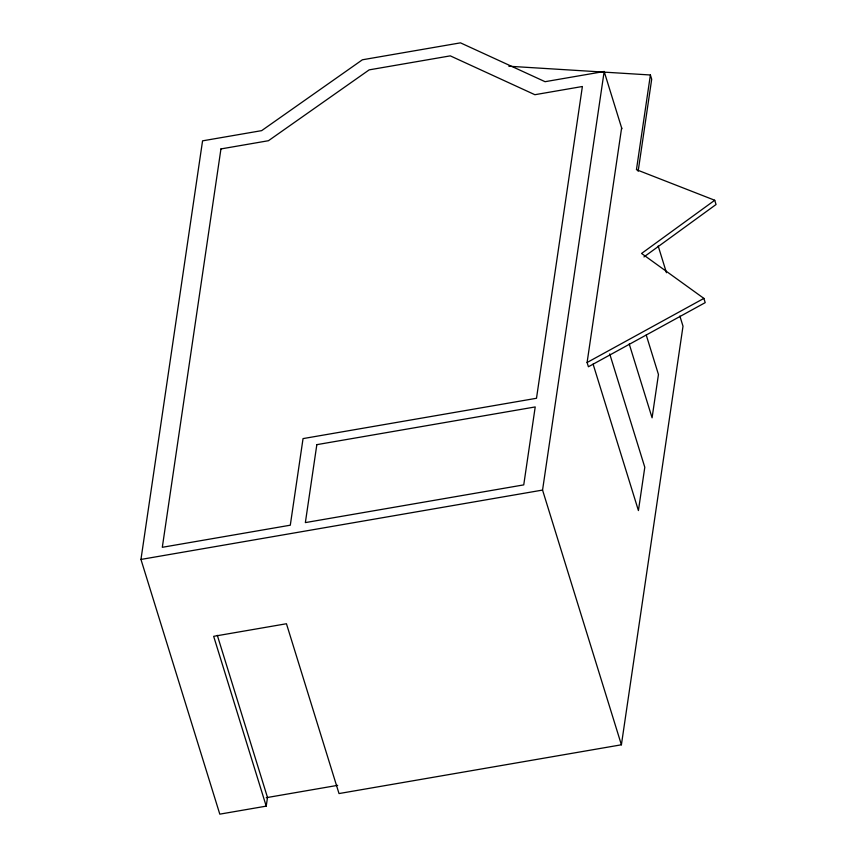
<?xml version="1.0" encoding="UTF-8"?>
<svg xmlns="http://www.w3.org/2000/svg" width="857" height="857" viewBox="0 0 857 857"><rect width="100%" height="100%" fill="white"/><g stroke="black" fill="none" stroke-linecap="round" stroke-linejoin="round"><path stroke-width="1.29" d="M217.314 635.326L267.502 797.471L266.227 806.137L219.799 814.15L140.955 559.439L202.563 140.848L261.653 130.639L362.393 59.786L460.477 42.85L545.073 81.694L604.164 71.495L621.903 128.796M266.227 806.137L213.661 636.322L286.452 623.746L339.018 793.561L621.4 744.797L542.556 490.075L604.164 71.495M643.961 256.918L716.045 204.512L714.727 200.259L641.572 253.458L703.886 298.397L705.204 302.639L588.416 366.753L587.099 362.5L621.625 127.907M508.844 66.235L650.388 74.987L636.451 169.686L714.727 200.259M638.144 171.293L651.695 79.23L650.388 74.987M621.4 744.797L683.008 326.206L679.858 316.019M587.099 362.5L703.886 298.397M140.955 559.439L542.556 490.075M266.227 797.696L337.69 785.344M658.176 245.97L666.457 272.719M646.232 335.023L658.455 374.509L652.081 417.809L629.209 343.946M609.713 353.909L644.796 467.258L638.422 510.558L593.087 364.096M220.945 148.925L162.305 547.302L290.298 525.202L303.046 438.602L536.493 398.28L582.385 86.503L534.886 94.709L450.289 55.866L369.185 69.867L268.445 140.719L220.945 148.925M316.833 444.654L305.36 522.599L523.745 484.88L535.218 406.936L316.833 444.654"/></g></svg>
